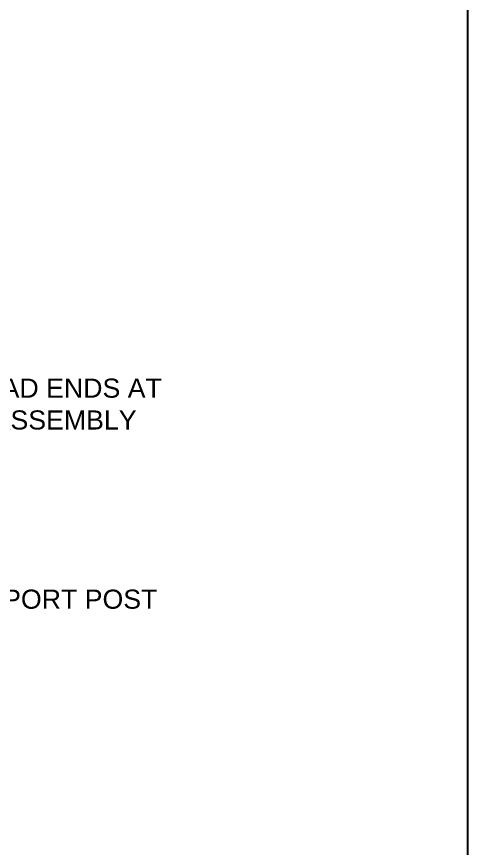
# Model space of a CAD drawing. Header units: feet. Extents: x -21 to 5170, y -254 to 1413.
# Drawn here: x 2433.1 to 2480.3, y 24.6 to 111.7 of the extents above; entities that cross this region are included whole.
import ezdxf
from ezdxf import colors
from ezdxf.entities.mleader import LeaderData, LeaderLine
from ezdxf.math import Vec2, Vec3

# ---------------------------------------------------------------- set-up
doc = ezdxf.new("R2010")
doc.units = ezdxf.units.FT
doc.header["$MEASUREMENT"] = 0
doc.layers.add('G-ANNO-TEXT', color=1, linetype='Continuous')
doc.layers.add('G-NPLT', color=67, linetype='Continuous', plot=False)
doc.styles.add('NEI-A', font='arial.ttf')

msp = doc.modelspace()

# ---------------------------------------------------------------- linework, layer by layer
at = {"layer": 'G-NPLT'}
msp.add_lwpolyline([(1832.0982, 315.58045), (2480.28002, 315.58045), (2480.28002, -144.6313), (1832.0982, -144.6313)], close=True, dxfattribs=at)

# ---------------------------------------------------------------- next in the draw order: leaders
at = {"layer": 'G-ANNO-TEXT'}
ml = msp.add_multileader_mtext('Standard', dxfattribs=at)
ml.set_content('\\A1;MESSENGER CABLE DEAD ENDS AT POST WITH DEAD END ASSEMBLY', color=256, style='NEI-A')
ml.set_leader_properties()
ml.build(insert=Vec2(0, 0))
ml.multileader.update_dxf_attribs({"dogleg_length": 0.89968, "arrow_head_size": 3})
ctx = ml.context
ctx.base_point, ctx.char_height, ctx.arrow_head_size, ctx.landing_gap_size, ctx.plane_origin = Vec3(2397.56104, 72.78584), 2, 3, 1.53573, Vec3(1639.72453, 604.98155)
notes = []
notes.append((ctx, [(1, (1, 1, 0), (2396.66136, 72.78584), (1, 0), 0.89968, [(1, [(2391.51571, 62.70423)], 0, [])])]))
ctx.mtext.insert, ctx.mtext.width, ctx.mtext.defined_height, ctx.mtext.flow_direction = Vec3(2399.09677, 73.80289), 49.1809823, 10.6887, 5
ctx.mtext.has_bg_fill, ctx.mtext.bg_color, ctx.mtext.bg_scale_factor, ctx.mtext.bg_transparency, ctx.mtext.use_window_bg_color = 1, -1073741824, 1.5, 0, 1
ml = msp.add_multileader_mtext('Standard', dxfattribs=at)
ml.set_content('\\A1;MESSENGER CABLE SUPPORT POST', color=256, style='NEI-A')
ml.set_leader_properties()
ml.build(insert=Vec2(0, 0))
ml.multileader.update_dxf_attribs({"dogleg_length": 0.89968, "arrow_head_size": 3})
ctx = ml.context
ctx.base_point, ctx.char_height, ctx.arrow_head_size, ctx.landing_gap_size, ctx.plane_origin = Vec3(2395.85477, 50.68318), 2, 3, 1.53573, Vec3(3105.16629, 587.48173)
notes.append((ctx, [(0, (1, 1, 0), (2394.95509, 50.68318), (1, 0), 0.89968, [(1, [(2390.30383, 59.63032)], 0, [])])]))
ctx.mtext.insert, ctx.mtext.width, ctx.mtext.flow_direction = Vec3(2397.3905, 51.70023), 53.0033958, 5
ctx.mtext.has_bg_fill, ctx.mtext.bg_color, ctx.mtext.bg_scale_factor, ctx.mtext.bg_transparency, ctx.mtext.use_window_bg_color = 1, -1073741824, 1.5, 0, 1
for ctx, leaders in notes:
    for number, flags, end, landing, length, lines in leaders:
        leader = LeaderData()
        leader.index, (leader.has_last_leader_line, leader.has_dogleg_vector, leader.attachment_direction) = number, flags
        leader.last_leader_point, leader.dogleg_vector, leader.dogleg_length = Vec3(end), Vec3(landing), length
        for number, points, colour, breaks in lines:
            line = LeaderLine()
            line.index, line.vertices, line.color, line.breaks = number, Vec3.list(points), colors.encode_raw_color(colour), breaks
            leader.lines.append(line)
        ctx.leaders.append(leader)

doc.saveas('drawing.dxf')
